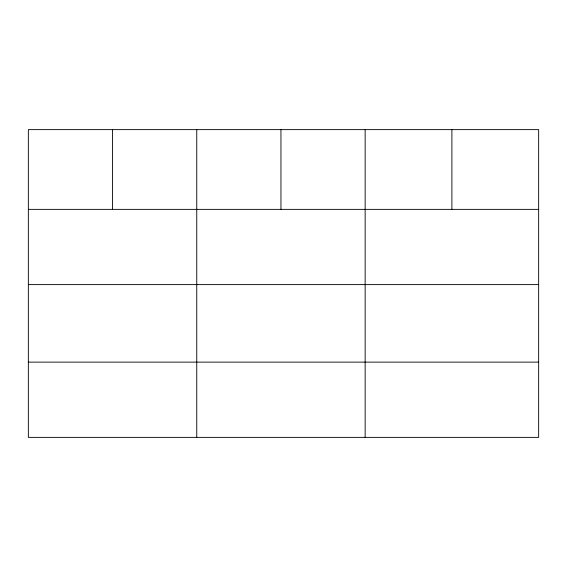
<?xml version="1.0" encoding="UTF-8"?>
<svg xmlns="http://www.w3.org/2000/svg" width="567" height="567" viewBox="0 0 567 567"><rect width="100%" height="100%" fill="white"/><g stroke="black" fill="none" stroke-linecap="round" stroke-linejoin="round"><path stroke-width="0.85" d="M538.65 284.606L538.65 129.63L28.35 129.63L28.35 437.37L538.65 437.37L538.65 284.606L28.35 284.606M28.35 209.365L538.65 209.365M28.35 362.129L538.65 362.129M451.899 129.63L451.899 209.365M365.148 129.63L365.148 437.37M280.948 129.63L280.948 209.365M196.749 129.63L196.749 437.37M112.55 129.63L112.55 209.365"/></g></svg>
